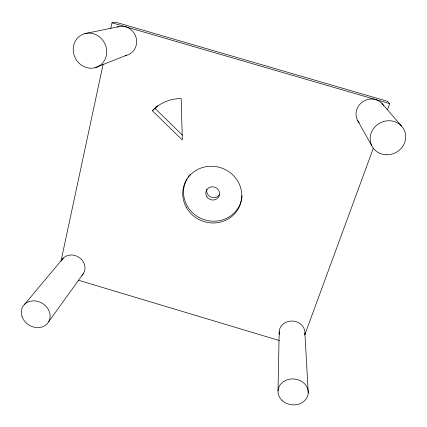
<?xml version="1.0" encoding="UTF-8"?>
<svg xmlns="http://www.w3.org/2000/svg" width="427" height="427" viewBox="0 0 427 427"><rect width="100%" height="100%" fill="white"/><g stroke="black" fill="none" stroke-linecap="round" stroke-linejoin="round"><path stroke-width="0.64" d="M278.02 390.961L279.189 331.72M60.992 261.148L103.083 64.418M110.737 28.63L111.986 22.791L115.562 22.167L387.556 101.343L389.712 103.654L387.502 109.659M304.766 334.917L373.39 148.089M48.683 321.728L83.697 273.099M24.675 304.237L63.393 258.004M152.332 110.732A41.542 39.978 38.7 0 1 181.171 98.584L182.324 139.965L152.332 110.732L154.985 108.378A40.725 39.257 39.3 0 1 157.809 105.699M95.072 67.706A17.849 16.445 62.5 0 0 101.226 38.483A17.849 16.445 62.5 0 0 73.588 45.79A17.849 16.445 62.5 0 0 95.072 67.706L126.702 55.206M84.706 33.653L118.45 26.714M111.986 22.791L389.712 103.654M78.504 280.256L279.253 340.516M154.985 108.378L182.468 135.21M382.026 103.478L401.61 126.125M357.479 120.233L371.858 145.922M304.91 333.252L308.246 393.043M219.425 194.611A6.88 6.549 20 0 1 210.869 197.06A6.88 6.549 20 0 1 206.93 189.145M242.05 195.763A29.458 27.995 20 0 1 204.779 219.857A29.458 27.995 20 0 1 187.005 178.924M187.992 177.317A29.458 27.995 20 0 1 190.25 174.376M279.498 334.677A12.885 11.374 5.4 0 1 291.609 321.029A12.885 11.374 5.4 0 1 304.771 334.437M359.171 122.773A14.982 14.086 -31 0 1 362.486 101.92A14.982 14.086 -31 0 1 383.521 105.453M117.297 27.093A14.849 13.867 66.7 0 1 136.032 37.32A14.849 13.867 66.7 0 1 125.522 55.457M61.6 260.342A12.762 11.235 32.3 0 1 79.582 257.775A12.762 11.235 32.3 0 1 81.888 275.399M206.657 196.484A6.96 6.613 20 0 0 218.645 196.975A6.96 6.613 20 0 0 212.753 186.754A6.96 6.613 20 0 0 206.657 196.484M186.38 207.447A29.687 28.187 20 0 0 237.497 210.111A29.687 28.187 20 0 0 212.859 166.284A29.687 28.187 20 0 0 186.38 207.447M386.286 154.777A18.035 16.77 -26.4 0 0 404.107 129.771A18.035 16.77 -26.4 0 0 373.422 128.735A18.035 16.77 -26.4 0 0 386.286 154.777M22.097 316.781A14.988 12.751 31.3 0 0 46.623 324.339A14.988 12.751 31.3 0 0 38.419 301.569A14.988 12.751 31.3 0 0 22.097 316.781M281.9 400.243A15.153 12.938 6.6 0 0 307.531 396.352A15.153 12.938 6.6 0 0 289.981 379.133A15.153 12.938 6.6 0 0 281.9 400.243"/></g></svg>
